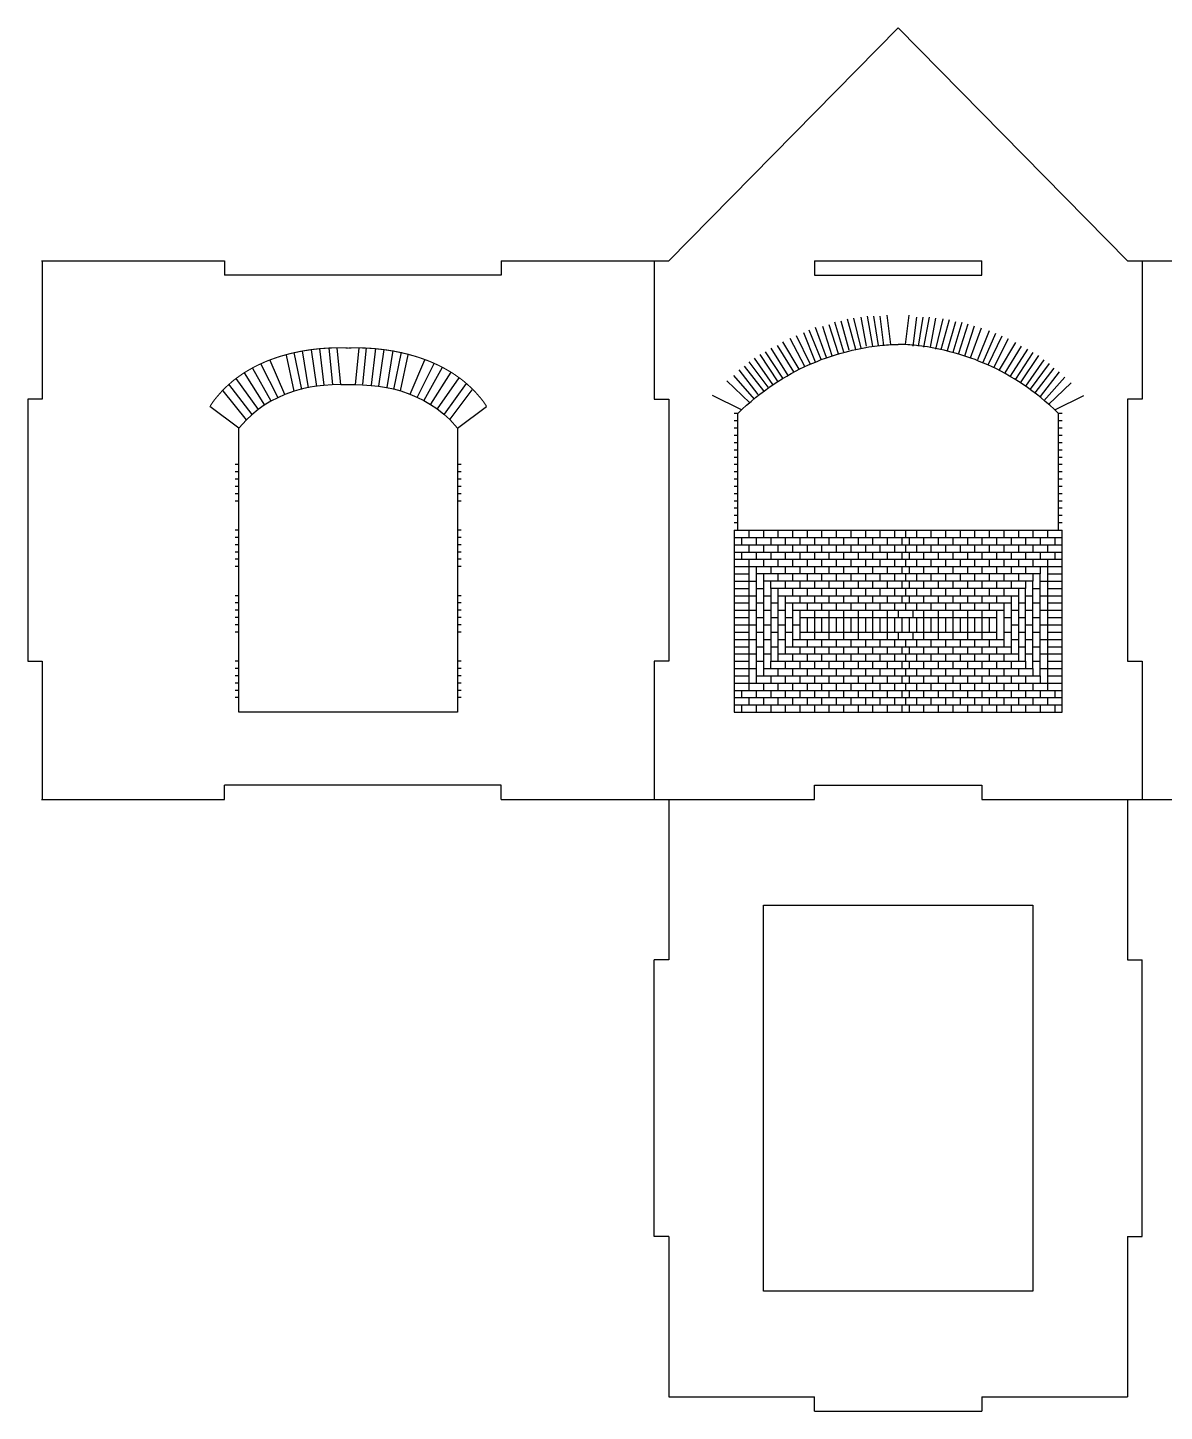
# Model space of a CAD drawing. Extents: x 16 to 320, y 42 to 232.
# Drawn here: x 16 to 172, y 42 to 232 of the extents above; entities that cross this region are included whole.
import ezdxf

# ---------------------------------------------------------------- set-up
doc = ezdxf.new("R2010")
doc.units = 0
doc.header["$MEASUREMENT"] = 0
doc.layers.add('OHNE_NAMEN', color=1, linetype='CONTINUOUS')

msp = doc.modelspace()

# ---------------------------------------------------------------- linework, layer by layer
at = {"layer": 'OHNE_NAMEN', "color": 5, "linetype": 'CONTINUOUS'}
for p, q in [((103.9999, 200), (135.5002, 232.0001)), ((167.0004, 200), (135.5002, 232.0001)), ((17.904, 199.9996), (43.0015, 199.9996)), ((18, 200), (18, 181)), ((43.0015, 199.9996), (43.0015, 197.9997)), ((81.0017, 199.9996), (102, 200)), ((81.0017, 199.9996), (81.0017, 197.9997)), ((102, 200), (104.0003, 200.0003)), ((102, 200), (102, 181)), ((167.0001, 200), (169, 200)), ((168.9036, 199.9996), (194.001, 199.9996)), ((169.0003, 200), (169.0003, 181)), ((81.0017, 197.9997), (43.0015, 197.9997)), ((18, 181), (16, 181)), ((16, 181), (16, 145.0001)), ((102.0011, 180.9997), (104.001, 180.9997)), ((104.001, 180.9997), (103.9999, 145.0001)), ((167.0004, 181), (167.0001, 145.0001)), ((169.0003, 181), (167.0004, 181)), ((16, 145.0001), (18, 145.0001)), ((18, 145.0001), (18, 125.9999)), ((102.0011, 144.9998), (102.0011, 125.9995)), ((104.001, 144.9998), (102.0011, 144.9998)), ((167.0004, 145.0001), (169.0003, 145.0001)), ((169.0003, 145.0001), (169.0003, 125.9999)), ((43.0015, 125.9995), (43.0015, 127.9998)), ((81.0017, 127.9998), (43.0015, 127.9998)), ((81.0017, 125.9995), (81.0017, 127.9998)), ((124, 128.0001), (147, 128.0001)), ((124, 125.9999), (124, 127.9998)), ((147, 128.0001), (147, 125.9999)), ((17.904, 125.9995), (43.0015, 125.9995)), ((81.0017, 125.9999), (102.0015, 125.9995)), ((102, 125.9999), (124, 125.9999)), ((104.0007, 126.0006), (104.0007, 104.0007)), ((147, 125.9999), (169, 125.9999)), ((167.0004, 126.0002), (167.0001, 104.0003)), ((168.9036, 125.9995), (194.001, 125.9995)), ((102.0007, 66.0005), (102, 103.9999)), ((104.0007, 104.0007), (102.0007, 104.0007)), ((167.0001, 104.0003), (169.0003, 104.0003)), ((169.0003, 66.0001), (169.0003, 104.0003)), ((104.0007, 66.0005), (102.0007, 66.0005)), ((104.0007, 66.0005), (104.0007, 44.0006)), ((167.0004, 66.0001), (167.0001, 44.0002)), ((167.0001, 66.0001), (169.0003, 66.0001)), ((103.9999, 43.9999), (124, 43.9999)), ((124, 42), (124, 43.9999)), ((147, 43.9999), (147, 42)), ((147, 43.9999), (167.0001, 43.9999)), ((124, 42), (147, 42))]:
    msp.add_line(p, q, dxfattribs=at)
at = {"layer": 'OHNE_NAMEN', "color": 1, "linetype": 'CONTINUOUS'}
for p, q in [((124, 200), (124, 198.0001)), ((124, 200), (147, 200)), ((147, 197.9997), (147, 200)), ((124, 198.0001), (147, 198.0001)), ((54.5056, 182.5759), (53.5647, 182.3642)), ((55.6578, 182.7639), (54.5056, 182.5759)), ((56.6692, 182.8818), (55.6578, 182.7639)), ((57.8217, 182.9756), (56.6692, 182.8818)), ((58.9975, 183.0229), (57.8217, 182.9756)), ((58.9975, 183.0229), (60.9731, 183.0229)), ((60.9731, 183.0229), (61.9845, 182.9756)), ((61.9845, 182.9756), (63.1366, 182.8818)), ((63.1366, 182.8818), (64.1481, 182.7876)), ((64.1481, 182.7876), (65.2769, 182.5995)), ((65.2769, 182.5995), (66.2411, 182.4111)), ((66.2411, 182.4111), (67.2056, 182.1526)), ((49.4019, 180.6945), (48.4847, 180.1534)), ((50.3428, 181.1648), (49.4019, 180.6945)), ((51.2833, 181.6118), (50.3428, 181.1648)), ((52.5769, 182.082), (51.2833, 181.6118)), ((53.5647, 182.3642), (52.5769, 182.082)), ((67.2056, 182.1526), (68.4756, 181.6823)), ((68.4756, 181.6823), (69.4397, 181.259)), ((69.4397, 181.259), (70.4039, 180.812)), ((70.4039, 180.812), (71.2978, 180.2712)), ((46.7914, 178.8365), (46.0389, 178.1545)), ((47.6617, 179.5656), (46.7914, 178.8365)), ((48.4847, 180.1534), (47.6617, 179.5656)), ((71.2978, 180.2712), (72.1914, 179.6831)), ((72.1914, 179.6831), (73.1086, 178.9307)), ((73.1086, 178.9307), (73.9316, 178.2015)), ((113.4999, 179.0005), (113, 179.0005)), ((113.4999, 163.0006), (113.4999, 179.0001)), ((158, 179.0005), (157.5001, 179.0005)), ((157.5001, 163.0006), (157.5001, 179.0001)), ((45.001, 138), (45.001, 176.9999)), ((46.0389, 178.1545), (45.0039, 177.0256)), ((73.9316, 178.1898), (75.0136, 176.9904)), ((75.0016, 176.9999), (75.0009, 138)), ((113.4999, 178.0004), (113, 178.0004)), ((113.4999, 177.0006), (113, 177.0006)), ((158, 178.0004), (157.5001, 178.0004)), ((158, 177.0006), (157.5001, 177.0006)), ((113.4999, 176.0005), (113, 176.0005)), ((113.4999, 175), (113, 175)), ((158, 176.0005), (157.5001, 176.0005)), ((158, 175), (157.5001, 175)), ((113.4999, 174.0006), (113, 174.0006)), ((113.4999, 173.0001), (113, 173.0001)), ((158, 174.0006), (157.5001, 174.0006)), ((158, 173.0001), (157.5001, 173.0001)), ((45.001, 171.9996), (44.5011, 171.9996)), ((75.5011, 171.9996), (75.0009, 171.9996)), ((113.4999, 172.0007), (113, 172.0007)), ((113.4999, 171.0002), (113, 171.0002)), ((158, 172.0007), (157.5001, 172.0007)), ((158, 171.0002), (157.5001, 171.0002)), ((45.001, 170.9999), (44.5011, 170.9999)), ((45.001, 169.9997), (44.5011, 169.9997)), ((75.5011, 170.9999), (75.0009, 170.9999)), ((75.5011, 169.9997), (75.0009, 169.9997)), ((113.4999, 170.0001), (113, 170.0001)), ((158, 170.0001), (157.5001, 170.0001)), ((45.001, 169), (44.5011, 169)), ((45.001, 167.9998), (44.5011, 167.9998)), ((75.5011, 169), (75.0009, 169)), ((75.5011, 167.9998), (75.0009, 167.9998)), ((113.4999, 169.0003), (113, 169.0003)), ((113.4999, 168.0002), (113, 168.0002)), ((158, 169.0003), (157.5001, 169.0003)), ((158, 168.0002), (157.5001, 168.0002)), ((45.001, 166.9997), (44.5011, 166.9997)), ((75.5011, 166.9997), (75.0009, 166.9997)), ((113.4999, 167.0004), (113, 167.0004)), ((113.4999, 166.0003), (113, 166.0003)), ((158, 167.0004), (157.5001, 167.0004)), ((158, 166.0003), (157.5001, 166.0003)), ((113.4999, 165.0005), (113, 165.0005)), ((113.4999, 164.0004), (113, 164.0004)), ((158, 165.0005), (157.5001, 165.0005)), ((158, 164.0004), (157.5001, 164.0004)), ((45.001, 162.9999), (44.5011, 162.9999)), ((45.001, 161.9998), (44.5011, 161.9998)), ((75.5011, 162.9999), (75.0009, 162.9999)), ((75.5011, 161.9998), (75.0009, 161.9998)), ((113, 162.9999), (158, 162.9999)), ((115.0003, 162.9999), (115.0003, 162.5)), ((117.0002, 162.9999), (117.0002, 162.5)), ((119.0001, 162.9999), (119.0001, 162.5)), ((121.0003, 162.9999), (121.0003, 162.5)), ((123.0002, 162.9999), (123.0002, 162.5)), ((125.0001, 162.9999), (125.0001, 162.5)), ((127, 162.9999), (127, 162.5)), ((129.0003, 162.9999), (129.0003, 162.5)), ((131.0001, 162.9999), (131.0001, 162.5)), ((133, 162.9999), (133, 162.5)), ((135.0003, 162.9999), (135.0003, 162.5)), ((136.5003, 162.9999), (136.5003, 162.5)), ((138.0003, 162.9999), (138.0003, 162.5)), ((140.0002, 162.9999), (140.0002, 162.5)), ((142.0001, 162.9999), (142.0001, 162.5)), ((144.0004, 162.9999), (144.0004, 162.5)), ((146.0003, 162.9999), (146.0003, 162.5)), ((148.0002, 162.9999), (148.0002, 162.5)), ((150, 162.9999), (150, 162.5)), ((152.0003, 162.9999), (152.0003, 162.5)), ((154.0002, 162.9999), (154.0002, 162.5)), ((156.0001, 162.9999), (156.0001, 162.5)), ((45.001, 160.9997), (44.5011, 160.9997)), ((45.001, 159.9999), (44.5011, 159.9999)), ((75.5011, 160.9997), (75.0009, 160.9997)), ((75.5011, 159.9999), (75.0009, 159.9999)), ((45.001, 158.9998), (44.5011, 158.9998)), ((45.001, 157.9996), (44.5011, 157.9996)), ((75.5011, 158.9998), (75.0009, 158.9998)), ((75.5011, 157.9996), (75.0009, 157.9996)), ((45.001, 153.9999), (44.5011, 153.9999)), ((75.5011, 153.9999), (75.0009, 153.9999)), ((45.001, 152.9997), (44.5011, 152.9997)), ((75.5011, 152.9997), (75.0009, 152.9997)), ((45.001, 151.9999), (44.5011, 151.9999)), ((45.001, 150.9998), (44.5011, 150.9998)), ((75.5011, 151.9999), (75.0009, 151.9999)), ((75.5011, 150.9998), (75.0009, 150.9998)), ((45.001, 149.9997), (44.5011, 149.9997)), ((45.001, 148.9999), (44.5011, 148.9999)), ((75.5011, 149.9997), (75.0009, 149.9997)), ((75.5011, 148.9999), (75.0009, 148.9999)), ((45.001, 144.9998), (44.5011, 144.9998)), ((75.5011, 144.9998), (75.0009, 144.9998)), ((45.001, 143.9996), (44.5011, 143.9996)), ((45.001, 142.9999), (44.5011, 142.9999)), ((75.5011, 143.9996), (75.0009, 143.9996)), ((75.5011, 142.9999), (75.0009, 142.9999)), ((45.001, 141.9998), (44.5011, 141.9998)), ((45.001, 140.9996), (44.5011, 140.9996)), ((75.5011, 141.9998), (75.0009, 141.9998)), ((75.5011, 140.9996), (75.0009, 140.9996)), ((45.001, 139.9999), (44.5011, 139.9999)), ((75.5011, 139.9999), (75.0009, 139.9999)), ((75.0016, 138), (45.0017, 138)), ((117.0002, 111.5), (153.9999, 111.5)), ((117.0002, 58.5001), (117.0002, 111.5)), ((153.9999, 111.5), (153.9999, 58.5001)), ((153.9999, 58.5001), (116.9998, 58.5001))]:
    msp.add_line(p, q, dxfattribs=at)
at = {"layer": 'OHNE_NAMEN', "color": 7, "linetype": 'CONTINUOUS'}
for p, q in [((128.5, 192), (129.625, 187.875)), ((129.3749, 192.1249), (130.3747, 187.9999)), ((130.3747, 192.2498), (131.1247, 188.25)), ((131.2499, 192.375), (131.9999, 188.25)), ((132.1248, 192.375), (132.7499, 188.3749)), ((132.9997, 192.375), (133.4999, 188.3749)), ((134.5001, 188.5001), (134.0002, 192.5002)), ((136.5003, 188.5001), (137.0002, 192.5002)), ((138, 192.2498), (137.4997, 188.25)), ((138.8749, 192.2498), (138.2497, 188.25)), ((139.7497, 192.2498), (138.9997, 188.1251)), ((140.625, 192.1249), (139.875, 188.1251)), ((141.6248, 192), (140.625, 187.875)), ((122.5, 190.125), (124.1249, 186.1249)), ((123.25, 190.5), (124.8749, 186.4999)), ((124.1249, 190.875), (125.6249, 186.75)), ((125.125, 190.9999), (126.3749, 187.0001)), ((125.9999, 191.25), (127.2498, 187.2499)), ((126.7499, 191.625), (127.9998, 187.5)), ((127.6248, 191.7499), (128.7498, 187.7501)), ((142.5, 191.8748), (141.375, 187.7501)), ((143.3749, 191.625), (142.2499, 187.6249)), ((144.2498, 191.4998), (142.9999, 187.3751)), ((145.0562, 191.2888), (143.7862, 187.2671)), ((145.9382, 191.0066), (144.6248, 186.8749)), ((146.8748, 190.7498), (145.3748, 186.6251)), ((147.9998, 190.3748), (146.3749, 186.375)), ((118.8752, 188.3749), (121.1248, 184.7501)), ((119.6252, 188.8751), (121.8748, 185.1251)), ((120.6249, 189.375), (122.6249, 185.5001)), ((121.4998, 189.75), (123.3749, 185.8751)), ((148.8662, 189.9835), (147.1249, 186)), ((149.7499, 189.6251), (147.8749, 185.7498)), ((150.6248, 189.2501), (148.6249, 185.3748)), ((151.6249, 188.7499), (149.3749, 184.9998)), ((152.3749, 188.25), (150.1249, 184.6248)), ((51.2819, 181.6234), (49.2711, 186.3153)), ((52.5872, 182.082), (51.5288, 187.0209)), ((52.5519, 187.4089), (53.5749, 182.2937)), ((53.6808, 187.6206), (54.5274, 182.5406)), ((54.9155, 187.7617), (55.6563, 182.717)), ((56.0797, 187.9028), (56.6794, 182.8934)), ((57.3497, 188.0087), (57.8436, 182.9992)), ((59.0017, 182.9999), (58.5015, 187.9999)), ((61.0016, 182.9999), (61.5015, 187.9999)), ((62.4649, 188.044), (61.9711, 183.0345)), ((63.735, 187.9381), (63.1352, 182.9287)), ((64.8991, 187.797), (64.1583, 182.7523)), ((66.1338, 187.6559), (65.2872, 182.5759)), ((67.2627, 187.4442), (66.2397, 182.329)), ((67.1922, 182.1526), (68.2505, 187.0915)), ((68.4975, 181.694), (70.5083, 186.3859)), ((115.7499, 186.6251), (118.2501, 182.9999)), ((116.4999, 187.125), (119.0001, 183.3749)), ((117.2499, 187.5), (119.6252, 183.8748)), ((117.9999, 187.9999), (120.3748, 184.2498)), ((153.2498, 187.875), (150.8749, 184.125)), ((153.9999, 187.3751), (151.6249, 183.75)), ((154.7499, 187.0001), (152.2497, 183.2501)), ((155.4999, 186.375), (152.9997, 182.7498)), ((45.708, 184.622), (48.495, 180.177)), ((46.8722, 185.257), (49.3769, 180.7415)), ((48.0011, 185.7862), (50.3294, 181.2001)), ((71.7783, 185.8567), (69.45, 181.2706)), ((72.9072, 185.3276), (70.4024, 180.812)), ((74.0713, 184.6926), (71.3197, 180.2829)), ((113.6251, 184.9998), (116.2502, 181.6248)), ((114.3751, 185.5001), (117.0002, 182.1251)), ((114.9999, 186.1249), (117.6249, 182.6249)), ((156.2499, 185.8751), (153.6248, 182.3748)), ((156.875, 185.2499), (154.25, 181.8749)), ((157.625, 184.7501), (155, 181.375)), ((43.5913, 183.0698), (46.7663, 178.8717)), ((44.5791, 183.8459), (47.6483, 179.5773)), ((75.2002, 183.9165), (72.2016, 179.6479)), ((76.188, 183.1404), (73.1541, 178.9423)), ((115.1251, 180.4998), (111.9999, 183.4998)), ((112.8751, 184.2498), (115.7499, 181)), ((158.375, 184.0001), (155.4999, 180.7499)), ((156.125, 180.25), (159.2499, 183.2501)), ((46.0255, 178.1662), (42.8152, 182.1526)), ((74.0015, 178.2498), (77.0015, 182.2499)), ((114.0005, 179.5004), (110.0003, 181.5003)), ((157.0002, 179.5004), (161, 181.5003)), ((45.0017, 176.9999), (41.0016, 179.9999)), ((75.0016, 176.9999), (79.0018, 179.9999)), ((113, 162.9999), (113, 138)), ((113, 162.0001), (158.0003, 162.0001)), ((114.0001, 162.0001), (114.0001, 161)), ((115.0003, 162.5), (115.0003, 161.9998)), ((116, 162.0001), (116, 161)), ((117.0002, 162.5), (117.0002, 161.9998)), ((118.0003, 162.0001), (118.0003, 161)), ((119.0001, 162.5), (119.0001, 161.9998)), ((120.0002, 162.0001), (120.0002, 161)), ((121.0003, 162.5), (121.0003, 161.9998)), ((122.0001, 162.0001), (122.0001, 161)), ((123.0002, 162.5), (123.0002, 161.9998)), ((124.0003, 162.0001), (124.0003, 161)), ((125.0001, 162.5), (125.0001, 161.9998)), ((126.0002, 162.0001), (126.0002, 161)), ((127, 162.5), (127, 161.9998)), ((128.0001, 162.0001), (128.0001, 161)), ((129.0003, 162.5), (129.0003, 161.9998)), ((130.0004, 162.0001), (130.0004, 161)), ((131.0001, 162.5), (131.0001, 161.9998)), ((132.0003, 162.0001), (132.0003, 161)), ((133, 162.5), (133, 161.9998)), ((134.0002, 162.0001), (134.0002, 161)), ((135.0003, 162.5), (135.0003, 161.9998)), ((136.0001, 162.0001), (136.0001, 161)), ((136.5003, 162.5), (136.5003, 161.9998)), ((137.0002, 162.0001), (137.0002, 161)), ((138.0003, 162.5), (138.0003, 161.9998)), ((139.0001, 162.0001), (139.0001, 161)), ((140.0002, 162.5), (140.0002, 161.9998)), ((141.0003, 162.0001), (141.0003, 161)), ((142.0001, 162.5), (142.0001, 161.9998)), ((143.0002, 162.0001), (143.0002, 161)), ((144.0004, 162.5), (144.0004, 161.9998)), ((145.0001, 162.0001), (145.0001, 161)), ((146.0003, 162.5), (146.0003, 161.9998)), ((147.0004, 162.0001), (147.0004, 161)), ((148.0002, 162.5), (148.0002, 161.9998)), ((149.0003, 162.0001), (149.0003, 161)), ((150, 162.5), (150, 161.9998)), ((151.0002, 162.0001), (151.0002, 161)), ((152.0003, 162.5), (152.0003, 161.9998)), ((153.0001, 162.0001), (153.0001, 161)), ((154.0002, 162.5), (154.0002, 161.9998)), ((155.0003, 162.0001), (155.0003, 161)), ((156.0001, 162.5), (156.0001, 161.9998)), ((157.0002, 162.0001), (157.0002, 161)), ((158.0003, 138), (158, 162.9999)), ((113, 161), (158.0003, 161)), ((113, 159.9999), (158.0003, 159.9999)), ((114.0001, 159.9999), (114.0001, 159.0001)), ((115.0003, 161), (115.0003, 159.9999)), ((116, 159.9999), (116, 159.0001)), ((117.0002, 161), (117.0002, 159.9999)), ((118.0003, 159.9999), (118.0003, 159.0001)), ((119.0001, 161), (119.0001, 159.9999)), ((120.0002, 159.9999), (120.0002, 159.0001)), ((121.0003, 161), (121.0003, 159.9999)), ((122.0001, 159.9999), (122.0001, 159.0001)), ((123.0002, 161), (123.0002, 159.9999)), ((124.0003, 159.9999), (124.0003, 159.0001)), ((125.0001, 161), (125.0001, 159.9999)), ((126.0002, 159.9999), (126.0002, 159.0001)), ((127.0004, 161), (127.0004, 159.9999)), ((128.0001, 159.9999), (128.0001, 159.0001)), ((129.0003, 161), (129.0003, 159.9999)), ((130.0004, 159.9999), (130.0004, 159.0001)), ((131.0001, 161), (131.0001, 159.9999)), ((132.0003, 159.9999), (132.0003, 159.0001)), ((133, 161), (133, 159.9999)), ((134.0002, 159.9999), (134.0002, 159.0001)), ((135.0003, 161), (135.0003, 159.9999)), ((136.0001, 159.9999), (136.0001, 159.0001)), ((136.5003, 161), (136.5003, 159.9999)), ((137.0002, 159.9999), (137.0002, 159.0001)), ((138.0003, 161), (138.0003, 159.9999)), ((139.0001, 159.9999), (139.0001, 159.0001)), ((140.0002, 161), (140.0002, 159.9999)), ((141.0003, 159.9999), (141.0003, 159.0001)), ((142.0001, 161), (142.0001, 159.9999)), ((143.0002, 159.9999), (143.0002, 159.0001)), ((144.0004, 161), (144.0004, 159.9999)), ((145.0001, 159.9999), (145.0001, 159.0001)), ((146.0003, 161), (146.0003, 159.9999)), ((147.0004, 159.9999), (147.0004, 159.0001)), ((148.0002, 161), (148.0002, 159.9999)), ((149.0003, 159.9999), (149.0003, 159.0001)), ((150, 161), (150, 159.9999)), ((151.0002, 159.9999), (151.0002, 159.0001)), ((152.0003, 161), (152.0003, 159.9999)), ((153.0001, 159.9999), (153.0001, 159.0001)), ((154.0002, 161), (154.0002, 159.9999)), ((155.0003, 159.9999), (155.0003, 159.0001)), ((156.0001, 161), (156.0001, 159.9999)), ((157.0002, 159.9999), (157.0002, 159.0001)), ((113, 159.0001), (158.0003, 159.0001)), ((113, 158), (158.0003, 158)), ((115.0003, 159.0001), (115.0003, 158)), ((115.0003, 158), (115.0003, 142.0001)), ((116, 158), (116, 157.0002)), ((117.0002, 159.0001), (117.0002, 158)), ((118.0003, 158), (118.0003, 157.0002)), ((119.0001, 159.0001), (119.0001, 158)), ((120.0002, 158), (120.0002, 157.0002)), ((121.0003, 159.0001), (121.0003, 158)), ((122.0001, 158), (122.0001, 157.0002)), ((123.0002, 159.0001), (123.0002, 158)), ((124, 158), (124, 157.0002)), ((125.0001, 159.0001), (125.0001, 158)), ((126.0002, 158), (126.0002, 157.0002)), ((127.0004, 159.0001), (127.0004, 158)), ((128.0001, 158), (128.0001, 157.0002)), ((129.0003, 159.0001), (129.0003, 158)), ((130.0004, 158), (130.0004, 157.0002)), ((131.0001, 159.0001), (131.0001, 158)), ((132.0003, 158), (132.0003, 157.0002)), ((133, 159.0001), (133, 158)), ((134.0002, 158), (134.0002, 157.0002)), ((135.0003, 159.0001), (135.0003, 158)), ((136.0001, 158), (136.0001, 157.0002)), ((136.5003, 159.0001), (136.5003, 158)), ((137.0002, 158), (137.0002, 157.0002)), ((138.0003, 159.0001), (138.0003, 158)), ((139.0001, 158), (139.0001, 157.0002)), ((140.0002, 159.0001), (140.0002, 158)), ((141.0003, 158), (141.0003, 156.9999)), ((142.0001, 159.0001), (142.0001, 158)), ((143.0002, 158), (143.0002, 156.9999)), ((144.0004, 159.0001), (144.0004, 158)), ((145.0001, 158), (145.0001, 156.9999)), ((146.0003, 159.0001), (146.0003, 158)), ((147.0004, 158), (147.0004, 156.9999)), ((148.0002, 159.0001), (148.0002, 158)), ((149.0003, 158), (149.0003, 156.9999)), ((150, 159.0001), (150, 158)), ((151.0002, 158), (151.0002, 156.9999)), ((152.0003, 159.0001), (152.0003, 158)), ((153.0001, 158), (153.0001, 156.9999)), ((154.0002, 159.0001), (154.0002, 158)), ((155.0003, 158), (155.0003, 156.9999)), ((156.0001, 159.0001), (156.0001, 158)), ((156.0001, 158), (156.0001, 142.0001)), ((113, 157.0002), (115.0003, 157.0002)), ((113, 156.0001), (115.0003, 156.0001)), ((115.0003, 156.0001), (116, 156.0001)), ((116, 157.0002), (116, 142.9999)), ((155.0003, 157.0002), (116, 157.0002)), ((117.0002, 157.0002), (117.0002, 156.0001)), ((117.0002, 156.0001), (117.0002, 144)), ((154.0002, 156.0001), (117.0002, 156.0001)), ((118.0003, 155), (118.0003, 156.0001)), ((119.0001, 157.0002), (119.0001, 156.0001)), ((120.0002, 156.0001), (120.0002, 155)), ((121.0003, 157.0002), (121.0003, 156.0001)), ((122.0001, 156.0001), (122.0001, 155)), ((123.0002, 157.0002), (123.0002, 156.0001)), ((124, 156.0001), (124, 155)), ((125.0001, 157.0002), (125.0001, 156.0001)), ((126.0002, 156.0001), (126.0002, 155)), ((127.0004, 157.0002), (127.0004, 156.0001)), ((128.0001, 156.0001), (128.0001, 155)), ((129.0003, 157.0002), (129.0003, 156.0001)), ((130.0004, 156.0001), (130.0004, 155)), ((131.0001, 157.0002), (131.0001, 156.0001)), ((132.0003, 156.0001), (132.0003, 155)), ((133, 156.9999), (133, 156.0001)), ((134.0002, 156.0001), (134.0002, 155)), ((135.0003, 156.9999), (135.0003, 156.0001)), ((136.0001, 156.0001), (136.0001, 155)), ((136.5003, 157.0002), (136.5003, 156.0001)), ((137.0002, 156.0001), (137.0002, 155)), ((138.0003, 157.0002), (138.0003, 156.0001)), ((139.0001, 156.0001), (139.0001, 155)), ((140.0002, 157.0002), (140.0002, 156.0001)), ((141.0003, 156.0001), (141.0003, 155)), ((142.0001, 157.0002), (142.0001, 156.0001)), ((143.0002, 156.0001), (143.0002, 155)), ((144.0004, 156.9999), (144.0004, 156.0001)), ((145.0001, 156.0001), (145.0001, 155)), ((146.0003, 156.9999), (146.0003, 156.0001)), ((147, 156.0001), (147, 155)), ((148.0002, 156.9999), (148.0002, 156.0001)), ((149.0003, 156.0001), (149.0003, 155)), ((150, 156.9999), (150, 156.0001)), ((151.0002, 156.0001), (151.0002, 155)), ((152.0003, 156.9999), (152.0003, 156.0001)), ((153.0001, 156.0001), (153.0001, 155)), ((154.0002, 156.9999), (154.0002, 156.0001)), ((154.0002, 144), (154.0002, 156.0001)), ((155.0003, 142.9999), (155.0003, 157.0002)), ((155.0003, 156.0001), (156.0001, 156.0001)), ((156.0001, 157.0002), (158.0003, 157.0002)), ((156.0001, 156.0001), (158.0003, 156.0001)), ((113, 155), (115.0003, 155)), ((113, 154.0002), (115.0003, 154.0002)), ((115.0003, 154.0002), (116, 154.0002)), ((116, 155), (117.0002, 155)), ((117.0002, 154.0002), (118.0003, 154.0002)), ((118.0003, 155), (118.0003, 145.0001)), ((153.0001, 155), (118.0003, 155)), ((119.0001, 155.0003), (119.0001, 145.0005)), ((119.0001, 154.0005), (151.9999, 154.0005)), ((120.0002, 154.0005), (120.0002, 146.0003)), ((121, 155.0003), (121, 154.0005)), ((122.0001, 154.0005), (122.0001, 153.0004)), ((123.0002, 155.0003), (123.0002, 154.0005)), ((124, 154.0005), (124, 153.0004)), ((125.0001, 155.0003), (125.0001, 154.0005)), ((125.9999, 154.0005), (125.9999, 153.0004)), ((127, 155.0003), (127, 154.0005)), ((128.0001, 154.0005), (128.0001, 153.0004)), ((128.9999, 155.0003), (128.9999, 154.0005)), ((130, 154.0005), (130, 153.0004)), ((131.0001, 155.0003), (131.0001, 154.0005)), ((131.9999, 154.0005), (131.9999, 153.0004)), ((133, 155.0003), (133, 154.0005)), ((134.0002, 154.0005), (134.0002, 153.0004)), ((134.9999, 155.0003), (134.9999, 154.0005)), ((136.0001, 154.0005), (136.0001, 153.0004)), ((136.4999, 155.0003), (136.4999, 154.0005)), ((137.0002, 154.0005), (137.0002, 153.0004)), ((138, 155.0003), (138, 154.0005)), ((139.0001, 154.0005), (139.0001, 153.0004)), ((140.0002, 155.0003), (140.0002, 154.0005)), ((141, 154.0005), (141, 153.0004)), ((142.0001, 155.0003), (142.0001, 154.0005)), ((142.9999, 154.0005), (142.9999, 153.0004)), ((144, 155.0003), (144, 154.0005)), ((145.0001, 154.0005), (145.0001, 153.0004)), ((145.9999, 155.0003), (145.9999, 154.0005)), ((147, 154.0005), (147, 153.0004)), ((148.0002, 155.0003), (148.0002, 154.0005)), ((148.9999, 154.0005), (148.9999, 153.0004)), ((150, 155.0003), (150, 154.0005)), ((151.0002, 154.0005), (151.0002, 146.0003)), ((151.9999, 155.0003), (151.9999, 145.0005)), ((153.0001, 145.0001), (153.0001, 155)), ((153.0001, 154.0002), (154.0002, 154.0002)), ((154.0002, 155), (155.0003, 155)), ((155.0003, 154.0002), (156.0001, 154.0002)), ((156.0001, 155), (158.0003, 155)), ((156.0001, 154.0002), (158.0003, 154.0002)), ((113, 153.0001), (115.0003, 153.0001)), ((116, 153.0001), (117.0002, 153.0001)), ((117.9999, 153.0004), (119.0001, 153.0004)), ((119.0001, 152.0003), (120.0002, 152.0003)), ((120.0002, 153.0004), (151.0002, 153.0004)), ((121, 153.0004), (121, 147.0004)), ((121, 152.0003), (150, 152.0003)), ((122.0001, 152.0003), (122.0001, 148.0005)), ((123.0002, 153.0004), (123.0002, 152.0003)), ((124, 152.0003), (124, 151.0005)), ((125.0001, 153.0004), (125.0001, 152.0003)), ((125.9999, 152.0003), (125.9999, 151.0005)), ((127, 153.0004), (127, 152.0003)), ((128.0001, 152.0003), (128.0001, 151.0005)), ((128.9999, 153.0004), (128.9999, 152.0003)), ((130, 152.0003), (130, 151.0005)), ((131.0001, 153.0004), (131.0001, 152.0003)), ((131.9999, 152.0003), (131.9999, 151.0005)), ((133, 153.0004), (133, 152.0003)), ((134.0002, 152.0003), (134.0002, 151.0005)), ((134.9999, 153.0004), (134.9999, 152.0003)), ((135.5002, 152.0003), (135.5002, 151.0005)), ((136.4999, 153.0004), (136.4999, 152.0003)), ((137.5001, 152.0003), (137.5001, 151.0005)), ((138, 153.0004), (138, 152.0003)), ((139.0001, 152.0003), (139.0001, 151.0005)), ((140.0002, 153.0004), (140.0002, 152.0003)), ((141, 152.0003), (141, 151.0005)), ((142.0001, 153.0004), (142.0001, 152.0003)), ((142.9999, 152.0003), (142.9999, 151.0005)), ((144, 153.0004), (144, 152.0003)), ((145.0001, 152.0003), (145.0001, 151.0005)), ((145.9999, 153.0004), (145.9999, 152.0003)), ((147, 152.0003), (147, 151.0005)), ((148.0002, 153.0004), (148.0002, 152.0003)), ((148.9999, 152.0003), (148.9999, 148.0005)), ((150, 153.0004), (150, 147.0004)), ((151.0002, 152.0003), (151.9999, 152.0003)), ((151.9999, 153.0004), (153.0001, 153.0004)), ((154.0002, 153.0001), (155.0003, 153.0001)), ((156.0001, 153.0001), (158.0003, 153.0001)), ((113, 151.9999), (115.0003, 151.9999)), ((113, 150.9998), (115.0003, 150.9998)), ((115.0003, 151.9999), (116, 151.9999)), ((116, 150.9998), (117.0002, 150.9998)), ((117.0002, 151.9999), (118.0003, 151.9999)), ((117.9999, 151.0005), (119.0001, 151.0005)), ((120.0002, 151.0005), (121, 151.0005)), ((122.0001, 151.0005), (148.9999, 151.0005)), ((123.0002, 151.0005), (123.0002, 149.0003)), ((124, 151.0005), (124, 149.0003)), ((125.0001, 151.0005), (125.0001, 149.0003)), ((125.9999, 151.0005), (125.9999, 149.0003)), ((127, 151.0005), (127, 149.0003)), ((128.0001, 151.0005), (128.0001, 149.0003)), ((128.9999, 151.0005), (128.9999, 149.0003)), ((130, 151.0005), (130, 149.0003)), ((131.0001, 151.0005), (131.0001, 149.0003)), ((131.9999, 151.0005), (131.9999, 149.0003)), ((133, 151.0005), (133, 149.0003)), ((134.0002, 151.0005), (134.0002, 149.0003)), ((134.9999, 151.0005), (134.9999, 149.0003)), ((136.0001, 151.0005), (136.0001, 149.0003)), ((137.0002, 151.0005), (137.0002, 149.0003)), ((138, 151.0005), (138, 149.0003)), ((139.0001, 151.0005), (139.0001, 149.0003)), ((140.0002, 151.0005), (140.0002, 149.0003)), ((141, 151.0005), (141, 149.0003)), ((142.0001, 151.0005), (142.0001, 149.0003)), ((142.9999, 151.0005), (142.9999, 149.0003)), ((144, 151.0005), (144, 149.0003)), ((145.0001, 151.0005), (145.0001, 149.0003)), ((145.9999, 151.0005), (145.9999, 149.0003)), ((147, 151.0005), (147, 149.0003)), ((148.0002, 151.0005), (148.0002, 149.0003)), ((150, 151.0005), (151.0002, 151.0005)), ((151.9999, 151.0005), (153.0001, 151.0005)), ((153.0001, 151.9999), (154.0002, 151.9999)), ((154.0002, 150.9998), (155.0003, 150.9998)), ((155.0003, 151.9999), (156.0001, 151.9999)), ((156.0001, 151.9999), (158.0003, 151.9999)), ((156.0001, 150.9998), (158.0003, 150.9998)), ((113, 150), (115.0003, 150)), ((113, 148.9999), (115.0003, 148.9999)), ((115.0003, 150), (116, 150)), ((116, 148.9999), (117.0002, 148.9999)), ((117.0002, 150), (118.0003, 150)), ((117.9999, 149.0003), (119.0001, 149.0003)), ((119.0001, 150.0004), (120.0002, 150.0004)), ((120.0002, 149.0003), (121, 149.0003)), ((121, 150.0004), (122.0001, 150.0004)), ((122.0001, 149.0003), (148.9999, 149.0003)), ((124, 149.0003), (124, 148.0005)), ((125.9999, 149.0003), (125.9999, 148.0005)), ((128.0001, 149.0003), (128.0001, 148.0005)), ((130, 149.0003), (130, 148.0005)), ((131.9999, 149.0003), (131.9999, 148.0005)), ((134.0002, 149.0003), (134.0002, 148.0005)), ((135.5002, 149.0003), (135.5002, 148.0005)), ((137.5001, 149.0003), (137.5001, 148.0005)), ((139.0001, 149.0003), (139.0001, 148.0005)), ((141, 149.0003), (141, 148.0005)), ((142.9999, 149.0003), (142.9999, 148.0005)), ((145.0001, 149.0003), (145.0001, 148.0005)), ((147, 149.0003), (147, 148.0005)), ((150, 149.0003), (151.0002, 149.0003)), ((151.0002, 150.0004), (151.9999, 150.0004)), ((151.9999, 149.0003), (153.0001, 149.0003)), ((153.0001, 150), (154.0002, 150)), ((154.0002, 148.9999), (155.0003, 148.9999)), ((155.0003, 150), (156.0001, 150)), ((156.0001, 150), (158.0003, 150)), ((156.0001, 148.9999), (158.0003, 148.9999)), ((113, 148.0002), (115.0003, 148.0002)), ((113, 147), (115.0003, 147)), ((115.0003, 148.0002), (116, 148.0002)), ((116, 147), (117.0002, 147)), ((117.0002, 148.0002), (118.0003, 148.0002)), ((117.9999, 147.0004), (119.0001, 147.0004)), ((119.0001, 148.0005), (120.0002, 148.0005)), ((120.0002, 147.0004), (151.0002, 147.0004)), ((121, 148.0005), (150, 148.0005)), ((122.0001, 147.0004), (122.0001, 146.0003)), ((123.0002, 148.0005), (123.0002, 147.0004)), ((124, 147.0004), (124, 146.0003)), ((125.0001, 148.0005), (125.0001, 147.0004)), ((125.9999, 147.0004), (125.9999, 146.0003)), ((127, 148.0005), (127, 147.0004)), ((128.0001, 147.0004), (128.0001, 146.0003)), ((128.9999, 148.0005), (128.9999, 147.0004)), ((130, 147.0004), (130, 146.0003)), ((131.0001, 148.0005), (131.0001, 147.0004)), ((131.9999, 147.0004), (131.9999, 146.0003)), ((133, 148.0005), (133, 147.0004)), ((134.0002, 147.0004), (134.0002, 146.0003)), ((134.9999, 148.0005), (134.9999, 147.0004)), ((136.0001, 147.0004), (136.0001, 146.0003)), ((136.4999, 148.0005), (136.4999, 147.0004)), ((137.0002, 147.0004), (137.0002, 146.0003)), ((138, 148.0005), (138, 147.0004)), ((139.0001, 147.0004), (139.0001, 146.0003)), ((140.0002, 148.0005), (140.0002, 147.0004)), ((141, 147.0004), (141, 146.0003)), ((142.0001, 148.0005), (142.0001, 147.0004)), ((142.9999, 147.0004), (142.9999, 146.0003)), ((144, 148.0005), (144, 147.0004)), ((145.0001, 147.0004), (145.0001, 146.0003)), ((145.9999, 148.0005), (145.9999, 147.0004)), ((147, 147.0004), (147, 146.0003)), ((148.0002, 148.0005), (148.0002, 147.0004)), ((148.9999, 147.0004), (148.9999, 146.0003)), ((151.0002, 148.0005), (151.9999, 148.0005)), ((151.9999, 147.0004), (153.0001, 147.0004)), ((153.0001, 148.0002), (154.0002, 148.0002)), ((154.0002, 147), (155.0003, 147)), ((155.0003, 148.0002), (156.0001, 148.0002)), ((156.0001, 148.0002), (158.0003, 148.0002)), ((156.0001, 147), (158.0003, 147)), ((113, 145.9999), (115.0003, 145.9999)), ((113, 145.0001), (115.0003, 145.0001)), ((115.0003, 145.9999), (116, 145.9999)), ((116, 145.0001), (117.0002, 145.0001)), ((117.0002, 145.9999), (118.0003, 145.9999)), ((118.0003, 145.0001), (153.0001, 145.0001)), ((118.0003, 144), (118.0003, 145.0001)), ((119.0001, 146.0003), (151.9999, 146.0003)), ((120.0002, 145.0001), (120.0002, 144)), ((121, 146.0003), (121, 145.0005)), ((122.0001, 145.0001), (122.0001, 144)), ((123.0002, 146.0003), (123.0002, 145.0005)), ((124, 145.0001), (124, 144)), ((125.0001, 146.0003), (125.0001, 145.0005)), ((126.0002, 145.0001), (126.0002, 144)), ((127, 146.0003), (127, 145.0005)), ((128.0001, 145.0001), (128.0001, 144)), ((128.9999, 146.0003), (128.9999, 145.0005)), ((130.0004, 145.0001), (130.0004, 144)), ((131.0001, 146.0003), (131.0001, 145.0005)), ((132.0003, 145.0001), (132.0003, 144)), ((133, 146.0003), (133, 145.0005)), ((134.0002, 145.0001), (134.0002, 144)), ((134.9999, 146.0003), (134.9999, 145.0005)), ((136.0001, 145.0001), (136.0001, 144)), ((136.4999, 146.0003), (136.4999, 145.0005)), ((137.0002, 145.0001), (137.0002, 144)), ((138, 146.0003), (138, 145.0005)), ((139.0001, 145.0001), (139.0001, 144)), ((140.0002, 146.0003), (140.0002, 145.0005)), ((141.0003, 145.0001), (141.0003, 144)), ((142.0001, 146.0003), (142.0001, 145.0005)), ((143.0002, 145.0001), (143.0002, 144)), ((144, 146.0003), (144, 145.0005)), ((145.0001, 145.0001), (145.0001, 144)), ((145.9999, 146.0003), (145.9999, 145.0005)), ((147.0004, 145.0001), (147.0004, 144)), ((148.0002, 146.0003), (148.0002, 145.0005)), ((149.0003, 145.0001), (149.0003, 144)), ((150, 146.0003), (150, 145.0005)), ((151.0002, 145.0001), (151.0002, 144)), ((153.0001, 145.9999), (154.0002, 145.9999)), ((153.0001, 145.0001), (153.0001, 144)), ((154.0002, 145.0001), (155.0003, 145.0001)), ((155.0003, 145.9999), (156.0001, 145.9999)), ((156.0001, 145.9999), (158.0003, 145.9999)), ((156.0001, 145.0001), (158.0003, 145.0001)), ((113, 144), (115.0003, 144)), ((113, 142.9999), (115.0003, 142.9999)), ((115.0003, 144), (116, 144)), ((116, 142.9999), (155.0003, 142.9999)), ((116, 142.9999), (116, 142.0001)), ((117.0002, 144), (154.0002, 144)), ((117.0002, 144), (117.0002, 142.9999)), ((118.0003, 142.9999), (118.0003, 142.0001)), ((119.0001, 144), (119.0001, 142.9999)), ((120.0002, 142.9999), (120.0002, 142.0001)), ((121.0003, 144), (121.0003, 142.9999)), ((122.0001, 142.9999), (122.0001, 142.0001)), ((123.0002, 144), (123.0002, 142.9999)), ((124, 142.9999), (124, 142.0001)), ((125.0001, 144), (125.0001, 142.9999)), ((126.0002, 142.9999), (126.0002, 142.0001)), ((127.0004, 144), (127.0004, 142.9999)), ((128.0001, 142.9999), (128.0001, 142.0001)), ((129.0003, 144), (129.0003, 142.9999)), ((130.0004, 142.9999), (130.0004, 142.0001)), ((131.0001, 144), (131.0001, 142.9999)), ((132.0003, 142.9999), (132.0003, 142.0001)), ((133, 144), (133, 142.9999)), ((134.0002, 142.9999), (134.0002, 142.0001)), ((135.0003, 144), (135.0003, 142.9999)), ((136.0001, 142.9999), (136.0001, 142.0001)), ((136.5003, 144), (136.5003, 142.9999)), ((137.0002, 142.9999), (137.0002, 142.0001)), ((138.0003, 144), (138.0003, 142.9999)), ((139.0001, 142.9999), (139.0001, 142.0001)), ((140.0002, 144), (140.0002, 142.9999)), ((141.0003, 142.9999), (141.0003, 142.0001)), ((142.0001, 144), (142.0001, 142.9999)), ((143.0002, 142.9999), (143.0002, 142.0001)), ((144.0004, 144), (144.0004, 142.9999)), ((145.0001, 142.9999), (145.0001, 142.0001)), ((146.0003, 144), (146.0003, 142.9999)), ((147.0004, 142.9999), (147.0004, 142.0001)), ((148.0002, 144), (148.0002, 142.9999)), ((149.0003, 142.9999), (149.0003, 142.0001)), ((150, 144), (150, 142.9999)), ((151.0002, 142.9999), (151.0002, 142.0001)), ((152.0003, 144), (152.0003, 142.9999)), ((153.0001, 142.9999), (153.0001, 142.0001)), ((154.0002, 144), (154.0002, 142.9999)), ((155.0003, 144), (156.0001, 144)), ((155.0003, 142.9999), (155.0003, 142.0001)), ((156.0001, 144), (158.0003, 144)), ((156.0001, 142.9999), (158.0003, 142.9999)), ((113, 142.0001), (158.0003, 142.0001)), ((113, 141), (158.0003, 141)), ((114.0001, 141), (114.0001, 139.9999)), ((115.0003, 142.0001), (115.0003, 141)), ((116, 141), (116, 139.9999)), ((117.0002, 142.0001), (117.0002, 141)), ((118.0003, 141), (118.0003, 139.9999)), ((119.0001, 142.0001), (119.0001, 141)), ((120.0002, 141), (120.0002, 139.9999)), ((121.0003, 142.0001), (121.0003, 141)), ((122.0001, 141), (122.0001, 139.9999)), ((123.0002, 142.0001), (123.0002, 141)), ((124.0003, 141), (124.0003, 139.9999)), ((125.0001, 142.0001), (125.0001, 141)), ((126.0002, 141), (126.0002, 139.9999)), ((127.0004, 142.0001), (127.0004, 141)), ((128.0001, 141), (128.0001, 139.9999)), ((129.0003, 142.0001), (129.0003, 141)), ((130.0004, 141), (130.0004, 139.9999)), ((131.0001, 142.0001), (131.0001, 141)), ((132.0003, 141), (132.0003, 139.9999)), ((133, 142.0001), (133, 141)), ((134.0002, 141), (134.0002, 139.9999)), ((135.0003, 142.0001), (135.0003, 141)), ((136.0001, 141), (136.0001, 139.9999)), ((136.5003, 142.0001), (136.5003, 141)), ((137.0002, 141), (137.0002, 139.9999)), ((138.0003, 142.0001), (138.0003, 141)), ((139.0001, 141), (139.0001, 139.9999)), ((140.0002, 142.0001), (140.0002, 141)), ((141.0003, 141), (141.0003, 139.9999)), ((142.0001, 142.0001), (142.0001, 141)), ((143.0002, 141), (143.0002, 139.9999)), ((144.0004, 142.0001), (144.0004, 141)), ((145.0001, 141), (145.0001, 139.9999)), ((146.0003, 142.0001), (146.0003, 141)), ((147.0004, 141), (147.0004, 139.9999)), ((148.0002, 142.0001), (148.0002, 141)), ((149.0003, 141), (149.0003, 139.9999)), ((150, 142.0001), (150, 141)), ((151.0002, 141), (151.0002, 139.9999)), ((152.0003, 142.0001), (152.0003, 141)), ((153.0001, 141), (153.0001, 139.9999)), ((154.0002, 142.0001), (154.0002, 141)), ((155.0003, 141), (155.0003, 139.9999)), ((156.0001, 142.0001), (156.0001, 141)), ((157.0002, 141), (157.0002, 139.9999)), ((113, 139.9999), (158.0003, 139.9999)), ((113, 139.0001), (158.0003, 139.0001)), ((114.0001, 139.0001), (114.0001, 138)), ((115.0003, 139.9999), (115.0003, 139.0001)), ((116, 139.0001), (116, 138)), ((117.0002, 139.9999), (117.0002, 139.0001)), ((118.0003, 139.0001), (118.0003, 138)), ((119.0001, 139.9999), (119.0001, 139.0001)), ((120.0002, 139.0001), (120.0002, 138)), ((121.0003, 139.9999), (121.0003, 139.0001)), ((122.0001, 139.0001), (122.0001, 138)), ((123.0002, 139.9999), (123.0002, 139.0001)), ((124.0003, 139.0001), (124.0003, 138)), ((125.0001, 139.9999), (125.0001, 139.0001)), ((126.0002, 139.0001), (126.0002, 138)), ((127.0004, 139.9999), (127.0004, 139.0001)), ((128.0001, 139.0001), (128.0001, 138)), ((129.0003, 139.9999), (129.0003, 139.0001)), ((130.0004, 139.0001), (130.0004, 138)), ((131.0001, 139.9999), (131.0001, 139.0001)), ((132.0003, 139.0001), (132.0003, 138)), ((133, 139.9999), (133, 139.0001)), ((134.0002, 139.0001), (134.0002, 138)), ((135.0003, 139.9999), (135.0003, 139.0001)), ((136.0001, 139.0001), (136.0001, 138)), ((136.5003, 139.9999), (136.5003, 139.0001)), ((137.0002, 139.0001), (137.0002, 138)), ((138.0003, 139.9999), (138.0003, 139.0001)), ((139.0001, 139.0001), (139.0001, 138)), ((140.0002, 139.9999), (140.0002, 139.0001)), ((141.0003, 139.0001), (141.0003, 138)), ((142.0001, 139.9999), (142.0001, 139.0001)), ((143.0002, 139.0001), (143.0002, 138)), ((144.0004, 139.9999), (144.0004, 139.0001)), ((145.0001, 139.0001), (145.0001, 138)), ((146.0003, 139.9999), (146.0003, 139.0001)), ((147.0004, 139.0001), (147.0004, 138)), ((148.0002, 139.9999), (148.0002, 139.0001)), ((149.0003, 139.0001), (149.0003, 138)), ((150, 139.9999), (150, 139.0001)), ((151.0002, 139.0001), (151.0002, 138)), ((152.0003, 139.9999), (152.0003, 139.0001)), ((153.0001, 139.0001), (153.0001, 138)), ((154.0002, 139.9999), (154.0002, 139.0001)), ((155.0003, 139.0001), (155.0003, 138)), ((156.0001, 139.9999), (156.0001, 139.0001)), ((157.0002, 139.0001), (157.0002, 138)), ((113, 138), (158.0003, 138))]:
    msp.add_line(p, q, dxfattribs=at)
at = {"layer": 'OHNE_NAMEN', "color": 7, "linetype": 'CONTINUOUS', "const_width": 0.1528}
for points in [[(57.5611, 188.016), (57.8875, 188.0262)], [(57.8875, 188.0262), (58.214, 188.0363)], [(58.214, 188.0363), (58.5094, 188.0397)], [(58.5094, 188.0397), (58.7688, 188.0391)], [(58.7688, 188.0391), (59.0282, 188.0386)], [(59.0282, 188.0386), (59.2516, 188.034)], [(59.2516, 188.034), (59.4342, 188.0282)], [(59.4342, 188.0282), (59.6169, 188.0224)], [(60.5718, 188.0253), (60.3882, 188.0204)], [(60.7554, 188.0301), (60.5718, 188.0253)], [(60.98, 188.0335), (60.7554, 188.0301)], [(61.2408, 188.0328), (60.98, 188.0335)], [(61.5015, 188.0321), (61.2408, 188.0328)], [(61.7984, 188.0272), (61.5015, 188.0321)], [(62.1265, 188.0155), (61.7984, 188.0272)], [(48.1212, 185.8958), (48.6457, 186.1329)], [(48.6457, 186.1329), (49.173, 186.3444)], [(49.173, 186.3444), (49.6983, 186.5328)], [(49.6983, 186.5328), (50.2235, 186.7212)], [(50.2235, 186.7212), (50.7468, 186.8867)], [(50.7468, 186.8867), (51.2632, 187.0318)], [(51.2632, 187.0318), (51.7795, 187.1769)], [(51.7795, 187.1769), (52.2891, 187.3017)], [(52.2891, 187.3017), (52.7868, 187.409)], [(52.7868, 187.409), (53.2846, 187.5162)], [(53.2846, 187.5162), (53.7707, 187.6059)], [(53.7707, 187.6059), (54.2402, 187.6807)], [(54.2402, 187.6807), (54.7097, 187.7555)], [(54.7097, 187.7555), (55.1627, 187.8154)], [(55.1627, 187.8154), (55.5942, 187.8633)], [(55.5942, 187.8633), (56.0257, 187.9111)], [(56.0257, 187.9111), (56.4358, 187.9467)], [(56.4358, 187.9467), (56.8197, 187.973)], [(56.8197, 187.973), (57.2035, 187.9992)], [(57.2035, 187.9992), (57.5611, 188.016)], [(59.6169, 188.0224), (59.7587, 188.0153)], [(59.7587, 188.0153), (59.8548, 188.0097)], [(59.8548, 188.0097), (59.951, 188.004)], [(59.951, 188.004), (60.0015, 187.9999)], [(60.0523, 188.0038), (60.0015, 187.9999)], [(60.0015, 187.9999), (60.0015, 187.9999)], [(60.0015, 187.9999), (60.0015, 187.9999)], [(60.149, 188.0089), (60.0523, 188.0038)], [(60.2456, 188.014), (60.149, 188.0089)], [(60.3882, 188.0204), (60.2456, 188.014)], [(62.4547, 188.0038), (62.1265, 188.0155)], [(62.814, 187.9852), (62.4547, 188.0038)], [(63.1998, 187.9571), (62.814, 187.9852)], [(63.5855, 187.929), (63.1998, 187.9571)], [(63.9977, 187.8914), (63.5855, 187.929)], [(64.4313, 187.8416), (63.9977, 187.8914)], [(64.8649, 187.7918), (64.4313, 187.8416)], [(65.3199, 187.7298), (64.8649, 187.7918)], [(65.7916, 187.6529), (65.3199, 187.7298)], [(66.2633, 187.576), (65.7916, 187.6529)], [(66.7516, 187.4842), (66.2633, 187.576)], [(67.2516, 187.3748), (66.7516, 187.4842)], [(67.7516, 187.2654), (67.2516, 187.3748)], [(68.2633, 187.1384), (67.7516, 187.2654)], [(68.7819, 186.9912), (68.2633, 187.1384)], [(69.3005, 186.844), (68.7819, 186.9912)], [(69.8259, 186.6765), (69.3005, 186.844)], [(70.3532, 186.4861), (69.8259, 186.6765)], [(70.8806, 186.2957), (70.3532, 186.4861)], [(71.4099, 186.0823), (70.8806, 186.2957)], [(45.0471, 184.142), (45.5409, 184.493)], [(45.5409, 184.493), (46.0472, 184.8129)], [(46.0472, 184.8129), (46.5611, 185.1043)], [(46.5611, 185.1043), (47.0751, 185.3957)], [(47.0751, 185.3957), (47.5968, 185.6586)], [(47.5968, 185.6586), (48.1212, 185.8958)], [(71.9363, 185.8433), (71.4099, 186.0823)], [(72.4626, 185.6043), (71.9363, 185.8433)], [(72.9861, 185.3396), (72.4626, 185.6043)], [(73.5017, 185.0467), (72.9861, 185.3396)], [(74.0173, 184.7537), (73.5017, 185.0467)], [(74.5252, 184.4324), (74.0173, 184.7537)], [(75.0203, 184.0801), (74.5252, 184.4324)], [(42.6978, 182.1268), (43.1443, 182.5768)], [(43.1443, 182.5768), (43.6082, 182.9928)], [(43.6082, 182.9928), (44.0721, 183.4089)], [(44.0721, 183.4089), (44.5533, 183.7911)], [(44.5533, 183.7911), (45.0471, 184.142)], [(75.5154, 183.7279), (75.0203, 184.0801)], [(75.9978, 183.3446), (75.5154, 183.7279)], [(76.4627, 182.9276), (75.9978, 183.3446)], [(76.9275, 182.5106), (76.4627, 182.9276)], [(77.3748, 182.0599), (76.9275, 182.5106)], [(41.0722, 180.068), (41.4472, 180.6305)], [(41.4472, 180.6305), (41.8492, 181.1537)], [(41.8492, 181.1537), (42.2735, 181.6402)], [(42.2735, 181.6402), (42.6978, 182.1268)], [(77.7996, 181.5729), (77.3748, 182.0599)], [(78.2244, 181.0858), (77.7996, 181.5729)], [(78.6268, 180.5624), (78.2244, 181.0858)], [(79.0018, 179.9999), (78.6268, 180.5624)]]:
    msp.add_lwpolyline(points, dxfattribs=at)
at = {"layer": 'OHNE_NAMEN', "color": 1, "linetype": 'CONTINUOUS'}
for points in [[(131.0494, 188.0824), (131.4715, 188.152)], [(131.4715, 188.152), (131.8679, 188.2099)], [(131.8679, 188.2099), (132.2643, 188.2679)], [(132.2643, 188.2679), (132.6349, 188.3143)], [(132.6349, 188.3143), (132.9767, 188.3514)], [(132.9767, 188.3514), (133.3185, 188.3885)], [(133.3185, 188.3885), (133.6315, 188.4163)], [(133.6315, 188.4163), (133.9126, 188.4372)], [(133.9126, 188.4372), (134.1937, 188.458)], [(134.1937, 188.458), (134.443, 188.472)], [(134.443, 188.472), (134.6574, 188.4812)], [(134.6574, 188.4812), (134.8717, 188.4905)], [(134.8717, 188.4905), (135.0512, 188.4951)], [(135.0512, 188.4951), (135.1927, 188.4975)], [(135.1927, 188.4975), (135.3341, 188.4998)], [(135.3341, 188.4998), (135.4377, 188.4998)], [(135.4377, 188.4998), (135.5002, 188.4998)], [(135.5627, 188.4998), (135.5002, 188.4998)], [(135.6662, 188.4998), (135.5627, 188.4998)], [(135.8077, 188.4975), (135.6662, 188.4998)], [(135.9492, 188.4951), (135.8077, 188.4975)], [(136.1286, 188.4905), (135.9492, 188.4951)], [(136.343, 188.4812), (136.1286, 188.4905)], [(136.5573, 188.472), (136.343, 188.4812)], [(136.8066, 188.458), (136.5573, 188.472)], [(137.0877, 188.4372), (136.8066, 188.458)], [(137.3689, 188.4163), (137.0877, 188.4372)], [(137.6818, 188.3885), (137.3689, 188.4163)], [(138.0236, 188.3514), (137.6818, 188.3885)], [(138.3654, 188.3143), (138.0236, 188.3514)], [(138.736, 188.2679), (138.3654, 188.3143)], [(139.1324, 188.2099), (138.736, 188.2679)], [(139.5287, 188.152), (139.1324, 188.2099)], [(139.9508, 188.0824), (139.5287, 188.152)], [(124.3722, 186.1807), (124.9498, 186.4126)], [(124.9498, 186.4126), (125.5169, 186.6213)], [(125.5169, 186.6213), (126.0705, 186.8092)], [(126.0705, 186.8092), (126.6241, 186.997)], [(126.6241, 186.997), (127.1642, 187.164)], [(127.1642, 187.164), (127.6876, 187.3124)], [(127.6876, 187.3124), (128.211, 187.4609)], [(128.211, 187.4609), (128.7179, 187.5907)], [(128.7179, 187.5907), (129.2051, 187.7044)], [(129.2051, 187.7044), (129.6922, 187.818)], [(129.6922, 187.818), (130.1598, 187.9154)], [(130.1598, 187.9154), (130.6046, 187.9989)], [(130.6046, 187.9989), (131.0494, 188.0824)], [(140.3956, 187.9989), (139.9508, 188.0824)], [(140.8405, 187.9154), (140.3956, 187.9989)], [(141.308, 187.818), (140.8405, 187.9154)], [(141.7952, 187.7044), (141.308, 187.818)], [(142.2823, 187.5907), (141.7952, 187.7044)], [(142.7891, 187.4609), (142.2823, 187.5907)], [(143.3126, 187.3124), (142.7891, 187.4609)], [(143.836, 187.164), (143.3126, 187.3124)], [(144.376, 186.997), (143.836, 187.164)], [(144.9296, 186.8092), (144.376, 186.997)], [(145.4832, 186.6213), (144.9296, 186.8092)], [(146.0503, 186.4126), (145.4832, 186.6213)], [(146.628, 186.1807), (146.0503, 186.4126)], [(120.1973, 184.1583), (120.8047, 184.4923)], [(120.8047, 184.4923), (121.4122, 184.8262)], [(121.4122, 184.8262), (122.0152, 185.1324)], [(122.0152, 185.1324), (122.6108, 185.413)], [(122.6108, 185.413), (123.2064, 185.6936)], [(123.2064, 185.6936), (123.7945, 185.9487)], [(123.7945, 185.9487), (124.3722, 186.1807)], [(147.2056, 185.9487), (146.628, 186.1807)], [(147.7937, 185.6936), (147.2056, 185.9487)], [(148.3893, 185.413), (147.7937, 185.6936)], [(148.9849, 185.1324), (148.3893, 185.413)], [(149.5879, 184.8262), (148.9849, 185.1324)], [(150.1953, 184.4923), (149.5879, 184.8262)], [(150.8027, 184.1583), (150.1953, 184.4923)], [(117.1318, 182.1359), (117.7446, 182.5904)], [(117.7446, 182.5904), (118.3591, 183.0126)], [(118.3591, 183.0126), (118.9723, 183.4045)], [(118.9723, 183.4045), (119.5855, 183.7965)], [(119.5855, 183.7965), (120.1973, 184.1583)], [(151.4146, 183.7965), (150.8027, 184.1583)], [(152.0277, 183.4045), (151.4146, 183.7965)], [(152.6409, 183.0126), (152.0277, 183.4045)], [(153.2554, 182.5904), (152.6409, 183.0126)], [(153.8682, 182.1359), (153.2554, 182.5904)], [(114.6952, 180.1505), (115.3016, 180.6724)], [(115.3016, 180.6724), (115.9079, 181.1942)], [(115.9079, 181.1942), (116.519, 181.6813)], [(116.519, 181.6813), (117.1318, 182.1359)], [(154.481, 181.6813), (153.8682, 182.1359)], [(155.0921, 181.1942), (154.481, 181.6813)], [(155.6984, 180.6724), (155.0921, 181.1942)], [(156.3048, 180.1505), (155.6984, 180.6724)], [(113.4999, 179.0001), (114.0937, 179.5939)], [(114.0937, 179.5939), (114.6952, 180.1505)], [(156.9063, 179.5939), (156.3048, 180.1505)], [(157.5001, 179.0001), (156.9063, 179.5939)]]:
    msp.add_lwpolyline(points, dxfattribs=at)
msp.add_arc((135.5002, 205.0002), 3.64, 344.0522, 344.0522, dxfattribs=at)

doc.saveas('drawing.dxf')
